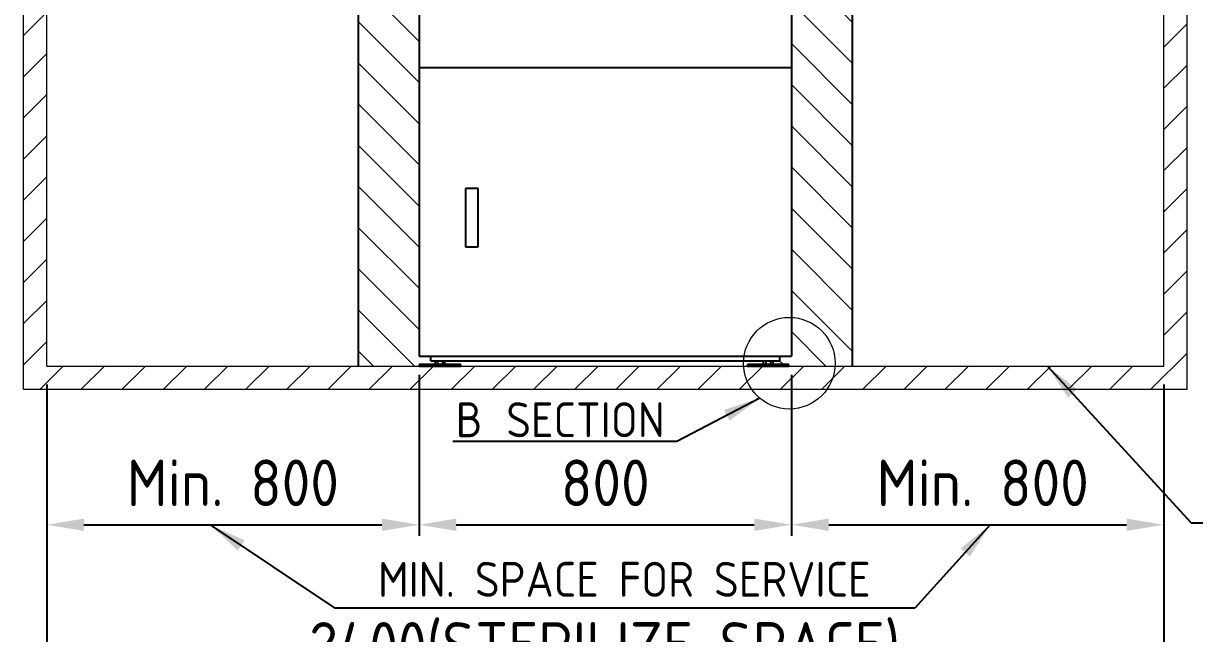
# Model space of a CAD drawing. Header units: millimetres. Extents: x -179594 to 13185, y 0 to 9270.
# Drawn here: x 8321 to 10837, y 2080 to 3390 of the extents above; entities that cross this region are included whole.
import ezdxf

# ---------------------------------------------------------------- set-up
doc = ezdxf.new("R2010")
doc.units = ezdxf.units.MM
doc.header["$MEASUREMENT"] = 0
doc.linetypes.add('HIDDEN', pattern=[9.525, 6.35, -3.175])
doc.layers.get('0').update_dxf_attribs({"lineweight": 25})
for name, color, linetype, lineweight in [('D', 3, 'Continuous', 13), ('H', 2, 'HIDDEN', 15), ('S', 4, 'Continuous', 15)]:
    doc.layers.add(name, color=color, linetype=linetype, lineweight=lineweight)
doc.styles.get("Standard").update_dxf_attribs({"font": 'KAIU.TTF'})
doc.styles.add('STU25', font='isocp2.shx')
doc.dimstyles.new('STU25', dxfattribs={"dimscale": 40, "dimtxt": 2.5, "dimasz": 2, "dimexe": 0.6, "dimexo": 1, "dimgap": 1, "dimtad": 1, "dimdsep": 46, "dimtxsty": 'STU25', "dimcen": 2, "dimazin": 2, "dimtfac": 1, "dimtmove": 0, "dimatfit": 3, "dimfxl": 0, "dimtolj": 1, "dimtzin": 0, "dimarcsym": 0})
doc.dimstyles.new('STU25$7', dxfattribs={"dimscale": 40, "dimtxt": 2.5, "dimasz": 2, "dimexe": 1.25, "dimexo": 0.625, "dimgap": 1, "dimtad": 0, "dimdec": 4, "dimdsep": 46, "dimtxsty": 'STU25', "dimcen": 2.5, "dimazin": 2, "dimtfac": 1, "dimtdec": 4, "dimtmove": 0, "dimatfit": 3, "dimfxl": 0, "dimtolj": 1, "dimtzin": 0, "dimarcsym": 0})

# ---------------------------------------------------------------- blocks, each defined once
blk = doc.blocks.new('*D5')
at = {"layer": 'D', "color": 0, "lineweight": -2}
for p, q in [((9971.4, 2635.6), (9971.4, 2289.7)), ((10771.4, 2614.6), (10771.4, 2289.7)), ((10051.4, 2313.7), (10691.4, 2313.7))]:
    blk.add_line(p, q, dxfattribs=at)
at = {"layer": 'D', "color": 0}
for points in [[(10051.4, 2327), (10051.4, 2300.4), (9971.4, 2313.7)], [(10691.4, 2300.4), (10691.4, 2327), (10771.4, 2313.7)]]:
    blk.add_solid(points, dxfattribs=at)
at = {"layer": 'Defpoints', "color": 0}
for p in [(9971.4, 2675.6), (10771.4, 2654.6), (10771.4, 2313.7)]:
    blk.add_point(p, dxfattribs=at)
at = {"layer": 'D', "color": 0, "insert": (10382.4, 2403.7), "char_height": 100, "attachment_point": 5, "style": 'STU25'}
blk.add_mtext('\\A1;Min. 800', dxfattribs=at)
blk = doc.blocks.new('*D4')
at = {"layer": 'D', "color": 0, "lineweight": -2}
for p, q in [((9171.4, 2635.6), (9171.4, 2289.7)), ((8371.4, 2614.6), (8371.4, 2289.7)), ((8451.4, 2313.7), (9091.4, 2313.7))]:
    blk.add_line(p, q, dxfattribs=at)
at = {"layer": 'D', "color": 0}
for points in [[(8451.4, 2327), (8451.4, 2300.4), (8371.4, 2313.7)], [(9091.4, 2300.4), (9091.4, 2327), (9171.4, 2313.7)]]:
    blk.add_solid(points, dxfattribs=at)
at = {"layer": 'Defpoints', "color": 0}
for p in [(9171.4, 2675.6), (8371.4, 2654.6), (9171.4, 2313.7)]:
    blk.add_point(p, dxfattribs=at)
at = {"layer": 'D', "color": 0, "insert": (8771.4, 2403.7), "char_height": 100, "attachment_point": 5, "style": 'STU25'}
blk.add_mtext('\\A1;Min. 800', dxfattribs=at)
blk = doc.blocks.new('*D14')
at = {"layer": 'D', "color": 0, "lineweight": -2}
for p, q in [((9171.4, 2635.6), (9171.4, 2289.7)), ((9971.4, 2635.6), (9971.4, 2289.7)), ((9251.4, 2313.7), (9891.4, 2313.7))]:
    blk.add_line(p, q, dxfattribs=at)
at = {"layer": 'D', "color": 0}
for points in [[(9251.4, 2327), (9251.4, 2300.4), (9171.4, 2313.7)], [(9891.4, 2300.4), (9891.4, 2327), (9971.4, 2313.7)]]:
    blk.add_solid(points, dxfattribs=at)
at = {"layer": 'Defpoints', "color": 0}
for p in [(9171.4, 2675.6), (9971.4, 2675.6), (9971.4, 2313.7)]:
    blk.add_point(p, dxfattribs=at)
at = {"layer": 'D', "color": 0, "insert": (9571.4, 2403.7), "char_height": 100, "attachment_point": 5, "style": 'STU25'}
blk.add_mtext('\\A1;800', dxfattribs=at)
blk = doc.blocks.new('*D23')
at = {"layer": 'D', "color": 0, "lineweight": -2}
for p, q in [((8371.4, 2614.6), (8371.4, 1930.7)), ((10771.4, 2614.6), (10771.4, 1930.7)), ((8451.4, 1954.7), (10691.4, 1954.7))]:
    blk.add_line(p, q, dxfattribs=at)
at = {"layer": 'D', "color": 0}
for points in [[(8451.4, 1968.1), (8451.4, 1941.4), (8371.4, 1954.7)], [(10691.4, 1941.4), (10691.4, 1968.1), (10771.4, 1954.7)]]:
    blk.add_solid(points, dxfattribs=at)
at = {"layer": 'Defpoints', "color": 0}
for p in [(8371.4, 2654.6), (10771.4, 2654.6), (10771.4, 1954.7)]:
    blk.add_point(p, dxfattribs=at)
at = {"layer": 'D', "color": 0, "insert": (9570.3, 2049.7), "char_height": 100, "attachment_point": 5, "style": 'STU25'}
blk.add_mtext('\\A1;{\\Fisocp2.shx;2400(STERILIZE SPACE)}', dxfattribs=at)

msp = doc.modelspace()

# ---------------------------------------------------------------- hatches: boundary and pattern name
at = {"layer": 'D'}
h = msp.add_hatch(dxfattribs=at)
h.set_pattern_fill('ANSI31', color=256, scale=500, angle=90, style=0)
h.set_pattern_definition([(135, (27.53, 32.87), (-44.19417, -44.19417), [])])
h.paths.add_polyline_path([(9971.356, 4355.578), (9971.356, 3725.578), (9971.356, 3295.578), (9971.356, 2675.578), (9946.356, 2675.578), (9946.356, 2665.578), (9936.748, 2665.578), (9936.748, 2657.578), (9970.856, 2657.578), (9970.856, 2654.578), (10102.14, 2654.578), (10102.14, 4441.513), (10771.356, 4441.513), (10771.356, 5354.578), (8371.356, 5354.578), (8371.356, 4441.513), (9040.571, 4441.513), (9040.571, 2654.578), (9171.856, 2654.578), (9171.856, 2657.578), (9205.963, 2657.578), (9205.963, 2665.578), (9196.356, 2665.578), (9196.356, 2675.578), (9171.356, 2675.578), (9171.356, 3295.578), (9171.356, 3725.578), (9171.356, 4355.578)])
at = {"layer": 'H', "ltscale": 5}
h = msp.add_hatch(dxfattribs=at)
h.set_pattern_fill('ANSI31', color=256, scale=500, style=0)
h.set_pattern_definition([(45, (226570.927, 23270.51), (-44.194174, 44.194174), [])])
h.paths.add_polyline_path([(10821.356, 2604.578), (10821.356, 5354.578), (10771.356, 5354.578), (10771.356, 2654.578), (8371.356, 2654.578), (8371.356, 5354.578), (8321.356, 5354.578), (8321.356, 2604.578)])
h.paths.add_polyline_path([(10821.356, 5354.578), (10771.356, 5354.578)], flags=16)
h.paths.add_polyline_path([(8321.356, 5354.578), (8371.356, 5354.578)], flags=16)

# ---------------------------------------------------------------- linework, layer by layer
for p, q in [((9040.571, 4441.513), (9040.571, 2654.578)), ((10102.14, 4441.513), (10102.14, 2654.578)), ((9171.356, 3725.578), (9171.356, 3295.578)), ((9971.356, 3725.578), (9971.356, 3295.578)), ((9171.356, 3295.578), (9171.356, 2675.578)), ((9171.356, 3295.578), (9971.356, 3295.578)), ((9171.356, 3295.578), (9971.356, 3295.578)), ((9971.356, 3295.578), (9971.356, 2675.578)), ((9271.356, 3035.578), (9271.356, 2910.578)), ((9298.356, 3035.578), (9271.356, 3035.578)), ((9298.356, 2910.578), (9298.356, 3035.578)), ((9271.356, 2910.578), (9298.356, 2910.578)), ((9171.356, 2675.578), (9971.356, 2675.578)), ((9196.356, 2665.578), (9196.356, 2675.578)), ((9946.356, 2665.578), (9946.356, 2675.578)), ((9196.356, 2665.578), (9201.356, 2665.578)), ((9196.356, 2665.578), (9946.356, 2665.578))]:
    msp.add_line(p, q)
at = {"linetype": 'Continuous'}
for p, q in [((9260.856, 2657.578), (9171.856, 2657.578)), ((9171.856, 2657.578), (9171.856, 2654.578)), ((9171.856, 2654.578), (9260.856, 2654.578)), ((9205.963, 2665.578), (9205.963, 2657.578)), ((9211.16, 2665.578), (9211.16, 2657.578)), ((9221.552, 2665.578), (9221.552, 2657.578)), ((9226.748, 2657.578), (9226.748, 2665.578)), ((9229.644, 2657.578), (9226.748, 2660.475)), ((9260.856, 2654.578), (9260.856, 2657.578)), ((9876.856, 2657.578), (9876.856, 2654.578)), ((9965.856, 2657.578), (9876.856, 2657.578)), ((9876.856, 2654.578), (9965.856, 2654.578)), ((9910.963, 2665.578), (9910.963, 2657.578)), ((9916.16, 2665.578), (9916.16, 2657.578)), ((9926.552, 2665.578), (9926.552, 2657.578)), ((9931.748, 2657.578), (9931.748, 2665.578)), ((9965.856, 2654.578), (9965.856, 2657.578))]:
    msp.add_line(p, q, dxfattribs=at)
at = {"layer": 'D'}
msp.add_circle((9966.849, 2660.695), 98.378, dxfattribs=at)
at = {"layer": 'S', "linetype": 'Continuous'}
for p, q in [((8321.356, 2604.578), (8321.356, 5354.578)), ((8371.356, 2654.578), (8371.356, 5354.578)), ((10771.356, 2654.578), (10771.356, 5354.578)), ((10821.356, 2604.578), (10821.356, 5354.578)), ((8371.356, 2654.578), (10771.356, 2654.578)), ((8321.356, 2604.578), (10821.356, 2604.578))]:
    msp.add_line(p, q, dxfattribs=at)

# ---------------------------------------------------------------- texts
at = {"layer": 'D', "color": 11, "char_height": 75, "attachment_point": 1}
for s, insert in [('{\\Fisocp2.shx;\\C3;B\\f標楷體|b0|i0|c136|p65; \\Fisocp2.shx;SECTION}', (9250.132, 2576.717)), ('{\\Fisocp2.shx;\\C3;MIN. SPACE FOR SERVICE}', (9083.181, 2233.919))]:
    msp.add_mtext(s, dxfattribs=dict(at, insert=insert))

# ---------------------------------------------------------------- dimensions: what is measured, and where the dimension line sits
at = {"layer": 'D'}
dim = msp.add_linear_dim(base=(9171.356, 2313.705), p1=(8371.356, 2654.578), p2=(9171.356, 2675.578), text='Min. <>', dimstyle='STU25', dxfattribs=at)
dim.commit()
dim.dimension.update_dxf_attribs({"geometry": '*D4', "text_midpoint": (8771.356, 2403.705)})
dim = msp.add_linear_dim(base=(9971.356, 2313.705), p1=(9171.356, 2675.578), p2=(9971.356, 2675.578), dimstyle='STU25', dxfattribs=at)
dim.commit()
dim.dimension.update_dxf_attribs({"geometry": '*D14', "text_midpoint": (9571.356, 2403.705)})
for base, p1, text, picture, middle in [((10771.356, 2313.705), (9971.356, 2675.578), 'Min. <>', '*D5', (10382.432, 2313.705)), ((10771.356, 1954.734), (8371.356, 2654.578), '{\\Fisocp2.shx;<>(STERILIZE SPACE)}', '*D23', (9570.311, 1954.734))]:
    dim = msp.add_linear_dim(base=base, p1=p1, p2=(10771.356, 2654.578), text=text, dimstyle='STU25', dxfattribs=at)
    dim.commit()
    dim.dimension.update_dxf_attribs({"geometry": picture, "text_midpoint": middle, "dimtype": 160})

# ---------------------------------------------------------------- leaders
for points in [[(10521.168, 2654.578), (10830.265, 2317.67), (12246.604, 2317.67)], [(9903.24, 2585.648), (9725.136, 2492.829), (9243.643, 2492.829)], [(8722.52, 2313.705), (8990.282, 2134.868)], [(10398.567, 2313.705), (10236.386, 2134.868), (8990.282, 2134.868)]]:
    msp.add_leader(points, dimstyle='STU25$7', override={"dimgap": 1, "dimtad": 0}, dxfattribs=at)

doc.saveas('drawing.dxf')
